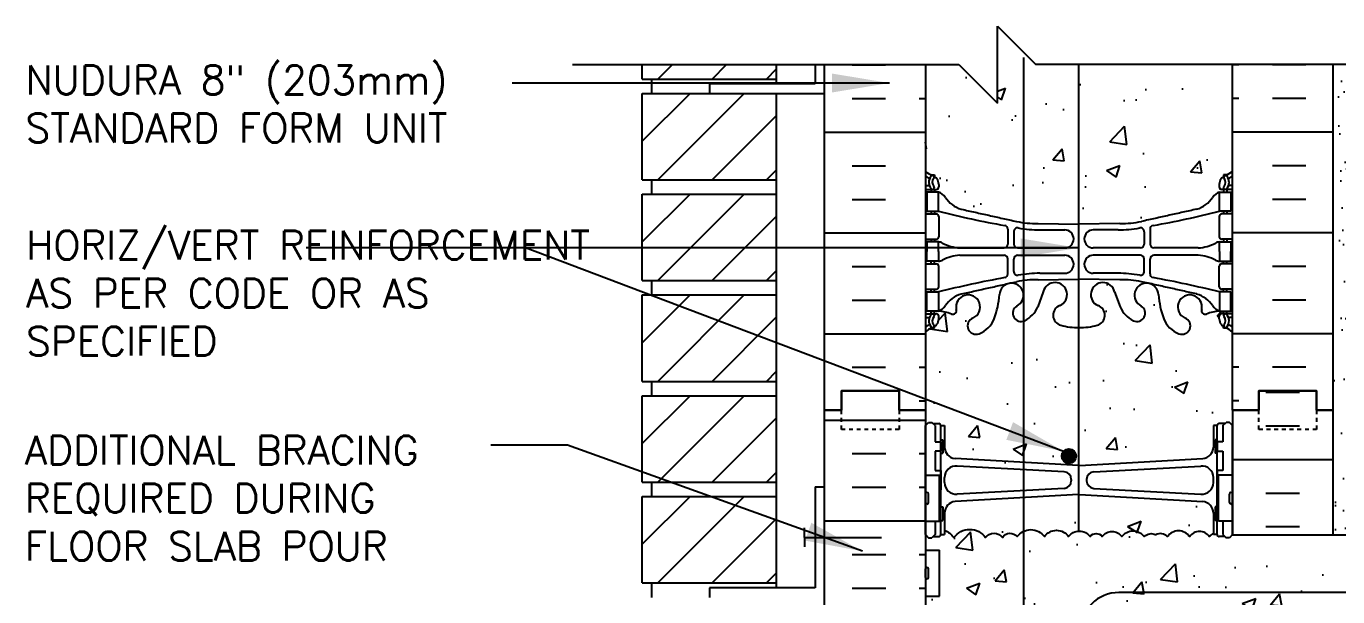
# Model space of a CAD drawing. Header units: inches. Extents: x 239.3 to 295.2, y 23 to 91.2.
# Drawn here: x 239.35 to 273.52, y 76.35 to 91.21 of the extents above; entities that cross this region are included whole.
import ezdxf

# ---------------------------------------------------------------- set-up
doc = ezdxf.new("R2010")
doc.units = ezdxf.units.IN
doc.header["$LTSCALE"] = 0.5
doc.header["$MEASUREMENT"] = 0
doc.linetypes.add('DASHED2', pattern=[0.375, 0.25, -0.125])
for name, color, linetype in [('HATCH', 12, 'Continuous'), ('line25', 2, 'Continuous'), ('LINE3', 3, 'Continuous'), ('LINE50', 5, 'Continuous'), ('LINE9', 9, 'Continuous'), ('TEXT', 4, 'Continuous'), ('Web_Edge', 9, 'Continuous')]:
    doc.layers.add(name, color=color, linetype=linetype)
doc.styles.add('DIM', font='romans.shx', dxfattribs={"width": 0.7})
doc.styles.add('ROMANS', font='romans.shx', dxfattribs={"height": 0.75})
doc.styles.get("Standard").update_dxf_attribs({"font": 'romans.shx', "height": 0.75})
doc.linetypes.add('STEEL', pattern='A,0.5,-0.2,["X",Standard,S=0.1,R=0,X=-0.1,Y=-0.05],-0.1', length=0.8)
doc.dimstyles.new('ext_8', dxfattribs={"dimscale": 8, "dimtxt": 0.09375, "dimasz": 0.09375, "dimexe": 0.09375, "dimexo": 0.0625, "dimgap": 0.0625, "dimtad": 1, "dimdec": 1, "dimzin": 3, "dimdsep": 46, "dimlunit": 4, "dimtxsty": 'DIM', "dimcen": 0.09, "dimdle": 0.09375, "dimclrt": 4, "dimadec": 0, "dimazin": 0, "dimtfac": 1, "dimtdec": 1, "dimtmove": 2, "dimatfit": 3, "dimfxl": 1, "dimfrac": 2, "dimtolj": 1, "dimtzin": 0, "dimarcsym": 0})
pattern_1 = [(50, (0, 0), (3.5863, -0.31376), [0.375, -4.125]), (355, (0, 0), (-0.693757, 3.76096), [0.3, -3.3]), (100.4514, (0.299, -0.026), (2.892544, 3.4472), [0.3187, -3.50571]), (46.1842, (0, 1), (5.336207, -0.827596), [0.5625, -6.1875]), (96.6356, (0.4447, 0.931), (4.67331, 4.87059), [0.47805, -5.25857]), (351.1842, (0, 1), (4.67331, 4.87059), [0.45, -4.95]), (21, (0.5, 0.75), (2.984535, -2.013094), [0.375, -4.125]), (326, (0.5, 0.75), (1.216577, 3.62575), [0.3, -3.3]), (71.4514, (0.7487, 0.5822), (4.20111, 1.612656), [0.3187, -3.50571]), (37.5, (0, 0), (0.0607993, 1.6644693), [0, -3.26, 0, -3.35, 0, -3.3125]), (7.5, (0, 0), (1.315348, 1.972059), [0, -1.91, 0, -3.185, 0, -1.2625]), (327.5, (-1.115, 0), (2.669112, -0.1127744), [0, -1.25, 0, -3.9, 0, -5.175]), (317.5, (-1.615, 0), (2.91593, 0.500525), [0, -1.625, 0, -2.59, 0, -3.675])]

msp = doc.modelspace()

# ---------------------------------------------------------------- hatches: boundary and pattern name
at = {"layer": 'HATCH'}
h = msp.add_hatch(dxfattribs=at)
h.set_pattern_fill('AR-CONC', color=256, scale=0.5)
h.set_pattern_definition(pattern_1)
h.paths.add_polyline_path([(270.775, 83.243, 0.088416), (270.629, 83.34), (270.539, 83.34), (270.539, 83.382, -0.249069), (270.429, 83.589), (270.429, 83.656, -0.414214), (270.492, 83.719), (270.539, 83.719), (270.539, 83.789), (270.434, 83.789, 0.085348), (270.105, 83.713, -0.669601), (269.972, 83.833, 2.087231), (269.538, 83.609, -1), (269.375, 83.2, -0.21345), (268.983, 83.589, -0.068226), (268.847, 84.217, 1.753171), (268.396, 83.921, -0.940793), (268.193, 83.537, -0.173075), (267.847, 83.904), (267.704, 84.291, 1.612474), (267.272, 83.931, -0.734872), (267.249, 83.42, -0.068475), (266.775, 83.358, -0.068475), (266.301, 83.42, -0.734872), (266.278, 83.931, 1.612474), (265.846, 84.291), (265.704, 83.904, -0.173075), (265.358, 83.537, -0.940793), (265.154, 83.921, 1.753171), (264.703, 84.217, -0.068226), (264.568, 83.589, -0.21345), (264.175, 83.2, -1), (264.012, 83.609, 2.087231), (263.578, 83.833, -0.669601), (263.446, 83.713, 0.085348), (263.116, 83.789), (263.011, 83.789), (263.011, 83.719), (263.059, 83.719, -0.414214), (263.121, 83.656), (263.121, 83.589, -0.249069), (263.011, 83.382), (263.011, 83.34), (262.921, 83.34, 0.088416), (262.775, 83.243), (262.775, 81.208), (262.775, 80.807), (262.855, 80.887), (262.945, 80.887), (262.975, 80.857), (263.125, 80.857, -0.414214), (263.175, 80.807), (263.175, 80.437), (263.225, 80.437), (263.225, 80.087), (263.175, 80.087), (263.175, 78.687), (263.225, 78.687), (263.225, 78.337), (263.175, 78.337), (263.175, 77.967), (263.275, 77.967), (263.275, 78.08, -0.147187), (263.517, 77.889, -0.520567), (264.343, 77.889, -0.520567), (264.781, 77.889, -0.520567), (265.169, 77.914, -0.520567), (265.874, 77.914, -0.520567), (266.506, 77.914, -0.520567), (267.065, 77.914, -0.520567), (267.381, 77.914, -0.520567), (267.891, 77.914, -0.520567), (268.474, 77.914, -0.358767), (268.775, 77.958, -0.358767), (269.076, 77.914, -0.520567), (269.659, 77.914, -0.520567), (270.17, 77.914, -0.172924), (270.275, 77.989), (270.275, 77.967), (270.375, 77.967), (270.375, 78.337), (270.325, 78.337), (270.325, 78.687), (270.375, 78.687), (270.375, 80.087), (270.325, 80.087), (270.325, 80.437), (270.375, 80.437), (270.375, 80.807, -0.414214), (270.425, 80.857), (270.575, 80.857), (270.605, 80.887), (270.695, 80.887), (270.775, 80.807), (270.775, 81.208)])
h.paths.add_polyline_path([(266.392, 79.604, -0.390098), (266.575, 79.405), (266.575, 79.369, -0.390098), (266.392, 79.17), (263.6, 79.021, -0.438748), (263.275, 79.32), (263.275, 79.454, -0.438748), (263.6, 79.753)], flags=16)
h.paths.add_polyline_path([(267.159, 79.604), (269.95, 79.753, -0.438748), (270.275, 79.454), (270.275, 79.32, -0.438748), (269.95, 79.021), (267.159, 79.17, -0.390098), (266.975, 79.369), (266.975, 79.405, -0.390098)], flags=16)
edge = h.paths.add_edge_path()
edge.add_line((270.775, 90.208), (265.65, 90.208))
edge.add_line((265.65, 90.208), (264.65, 91.208))
edge.add_line((264.65, 91.208), (264.65, 89.208))
edge.add_line((264.65, 89.208), (263.65, 90.208))
edge.add_line((263.65, 90.208), (262.775, 90.208))
edge.add_line((262.775, 90.208), (262.775, 87.435))
edge.add_arc((263.121, 87.796), 0.5, 226.2109, 246.4218)
edge.add_line((262.921, 87.338), (263.011, 87.338))
edge.add_line((263.011, 87.338), (263.011, 87.296))
edge.add_arc((262.871, 87.089), 0.25, 0, 55.9442, ccw=False)
edge.add_line((263.121, 87.089), (263.121, 87.021))
edge.add_arc((263.059, 87.021), 0.0625, -90, 0, ccw=False)
edge.add_line((263.059, 86.959), (263.011, 86.959))
edge.add_line((263.011, 86.959), (263.011, 86.889))
edge.add_line((263.011, 86.889), (263.116, 86.889))
edge.add_arc((262.994, 86.546), 0.364, 34.9775, 70.3387, ccw=False)
edge.add_arc((263.917, 87.157), 0.743, 212.7919, 253.8107)
edge.add_spline(control_points=[(263.71, 86.443), (265.147, 86.123)], knot_values=[0, 0, 1, 1], degree=1, periodic=0)
edge.add_arc((265.703, 89.054), 2.984, 259.2546, 270.0995)
edge.add_line((265.709, 86.071), (266.775, 86.055))
edge.add_line((266.775, 86.055), (267.842, 86.071))
edge.add_arc((267.847, 89.054), 2.984, 269.9005, 280.7454)
edge.add_spline(control_points=[(268.403, 86.123), (269.841, 86.443)], knot_values=[0, 0, 1, 1], degree=1, periodic=0)
edge.add_arc((269.633, 87.157), 0.743, 286.1893, 327.2081)
edge.add_arc((270.557, 86.546), 0.364, 109.6613, 145.0225, ccw=False)
edge.add_line((270.434, 86.889), (270.539, 86.889))
edge.add_line((270.539, 86.889), (270.539, 86.959))
edge.add_line((270.539, 86.959), (270.492, 86.959))
edge.add_arc((270.492, 87.021), 0.0625, 180, 270, ccw=False)
edge.add_line((270.429, 87.021), (270.429, 87.089))
edge.add_arc((270.679, 87.089), 0.25, 124.0558, 180, ccw=False)
edge.add_line((270.539, 87.296), (270.539, 87.338))
edge.add_line((270.539, 87.338), (270.629, 87.338))
edge.add_arc((270.429, 87.796), 0.5, 293.5782, 313.7891)
edge.add_line((270.775, 87.435), (270.775, 90.208))
h = msp.add_hatch(dxfattribs=at)
h.set_pattern_fill('AR-SAND', color=256, scale=0.5, style=0)
h.set_pattern_definition([(37.5, (75.6425, -64.4517), (-0.0314967, 0.963412), [0, -0.76, 0, -0.85, 0, -0.8125]), (7.5, (75.6425, -64.4517), (0.8848884, 1.411073), [0, -0.41, 0, -0.685, 0, -0.2625]), (327.5, (75.0275, -64.4517), (1.557071, 0.0028295), [0, -0.25, 0, -0.9, 0, -1.175]), (317.5, (75.0275, -64.4517), (1.503063, 0.438838), [0, -0.125, 0, -0.59, 0, -0.675])])
h.paths.add_polyline_path([(273.9, 90.208), (273.4, 90.208), (273.4, 81.208), (273.4, 77.958), (273.9, 77.958)])
h = msp.add_hatch(dxfattribs=at)
h.set_pattern_fill('INSUL', color=256, scale=7, style=0)
h.set_pattern_definition([(0, (-2663.3864, -333.8014), (0, 2.625), []), (0, (-2663.3864, -332.9264), (0, 2.625), [0.875, -0.875]), (0, (-2663.3864, -332.0514), (0, 2.625), [0.875, -0.875])])
h.paths.add_polyline_path([(260.15, 63.208), (260.588, 63.208), (260.588, 63.708), (262.088, 63.708), (262.088, 63.208), (262.775, 63.208), (262.775, 81.208), (262.088, 81.208), (262.088, 81.708), (260.588, 81.708), (260.588, 81.208), (260.15, 81.208)])
h = msp.add_hatch(dxfattribs=at)
h.set_pattern_fill('INSUL', color=256, scale=7, style=0)
h.set_pattern_definition([(0, (75.6425, -64.4517), (0, 2.625), []), (0, (75.6425, -63.5767), (0, 2.625), [0.875, -0.875]), (0, (75.6425, -62.7017), (0, 2.625), [0.875, -0.875])])
h.paths.add_polyline_path([(273.4, 81.208), (272.963, 81.208), (272.963, 81.708), (271.463, 81.708), (271.463, 81.208), (270.775, 81.208), (270.775, 77.958), (273.4, 77.958)])
h.paths.add_polyline_path([(273.4, 68.458), (270.775, 68.458), (270.775, 63.208), (271.463, 63.208), (271.463, 63.708), (272.963, 63.708), (272.963, 63.208), (273.4, 63.208)])
h = msp.add_hatch(dxfattribs=at)
h.set_pattern_fill('AR-CONC', color=256, scale=0.5)
h.set_pattern_definition(pattern_1)
h.paths.add_polyline_path([(272.775, 75.958), (285.085, 75.958), (286.489, 74.968), (286.489, 72.208), (286.129, 72.208), (286.129, 70.708), (288.379, 70.708), (290.629, 70.708), (290.629, 72.208), (290.261, 72.208), (290.269, 72.216), (290.269, 74.968), (291.673, 75.958), (294.218, 75.958), (294.218, 77.958), (270.766, 77.958), (270.695, 77.887), (270.605, 77.887), (270.575, 77.917), (270.425, 77.917, -0.414214), (270.375, 77.967), (270.275, 77.967), (270.275, 77.989, 0.172924), (270.17, 77.914, 0.520567), (269.659, 77.914, 0.520567), (269.076, 77.914, 0.358767), (268.775, 77.958, 0.358767), (268.474, 77.914, 0.520567), (267.891, 77.914, 0.520567), (267.381, 77.914, 0.520567), (267.065, 77.914, 0.520567), (266.506, 77.914, 0.520567), (265.874, 77.914, 0.520567), (265.169, 77.914, 0.520567), (264.781, 77.889, 0.520567), (264.343, 77.889, 0.520567), (263.517, 77.889, 0.147187), (263.275, 78.08), (263.275, 77.967), (263.175, 77.967, -0.414214), (263.125, 77.917), (262.975, 77.917), (262.945, 77.887), (262.855, 77.887), (262.775, 77.967), (262.775, 77.563), (263.14, 77.563), (263.14, 76.363), (262.775, 76.363), (262.775, 75.613), (263.14, 75.613), (263.14, 74.413), (262.775, 74.413), (262.775, 73.663), (263.14, 73.663), (263.14, 72.583), (262.775, 72.583), (262.775, 71.833), (263.14, 71.833), (263.14, 70.753), (262.775, 70.753), (262.775, 70.003), (263.14, 70.003), (263.14, 68.803), (262.775, 68.803), (262.775, 68.522, -0.412831), (263.517, 68.389, -0.520567), (264.343, 68.389, -0.520567), (264.781, 68.389, -0.520567), (265.169, 68.414, -0.520567), (265.874, 68.414, -0.520567), (266.506, 68.414, -0.520567), (267.065, 68.414, -0.520567), (267.381, 68.414, -0.520567), (267.891, 68.414, -0.520567), (268.474, 68.414, -0.358767), (268.775, 68.458, -0.358767), (269.076, 68.414, -0.520567), (269.659, 68.414, -0.520567), (270.17, 68.414, -0.520567), (270.486, 68.414, -0.606632), (270.775, 68.458), (270.775, 73.958)])
h.paths.add_polyline_path([(270.265, 47.538, -0.380392), (269.972, 47.833, 2.087231), (269.538, 47.609, -1), (269.375, 47.2, -0.21345), (268.983, 47.589, -0.068226), (268.847, 48.217, 1.753171), (268.396, 47.921, -0.940793), (268.193, 47.537, -0.173075), (267.847, 47.904), (267.704, 48.291, 1.612474), (267.272, 47.931, -0.734872), (267.249, 47.42, -0.068475), (266.775, 47.358, -0.068475), (266.301, 47.42, -0.734872), (266.278, 47.931, 1.612474), (265.846, 48.291), (265.704, 47.904, -0.173075), (265.358, 47.537, -0.940793), (265.154, 47.921, 1.753171), (264.703, 48.217, -0.068226), (264.568, 47.589, -0.21345), (264.175, 47.2, -1), (264.012, 47.609, 2.087231), (263.578, 47.833, -0.380397), (263.285, 47.538), (263.285, 45.937), (263.185, 45.937), (263.185, 45.907, -0.414214), (263.135, 45.857), (263.009, 45.857), (262.96, 45.707, -0.6), (262.86, 45.707), (262.775, 45.968), (262.775, 45.208), (265.973, 45.208), (266.973, 44.208), (266.973, 45.208), (266.973, 46.208), (267.973, 45.208), (270.775, 45.208), (270.775, 45.968), (270.69, 45.707, -0.6), (270.59, 45.707), (270.541, 45.857), (270.415, 45.857, -0.414214), (270.365, 45.907), (270.365, 45.937), (270.265, 45.937)])
h.paths.add_polyline_path([(270.265, 55.989, 0.268138), (270.104, 56.137), (263.446, 56.137, 0.268156), (263.285, 55.989), (263.285, 54.52), (263.405, 54.32), (263.405, 54.208), (263.405, 54.096), (263.285, 53.896), (263.285, 52.427, 0.268156), (263.446, 52.279), (270.104, 52.279, 0.268138), (270.265, 52.427), (270.265, 53.896), (270.145, 54.096), (270.145, 54.208), (270.145, 54.32), (270.265, 54.52)])
at = {"layer": 'LINE3'}
msp.add_hatch(color=256, dxfattribs=at).paths.add_polyline_path([(266.701, 80.011, 1), (266.326, 80.011, 1)])

# ---------------------------------------------------------------- linework, layer by layer
at = {"layer": 'HATCH'}
for p, q in [((255.808, 89.833), (256.183, 90.208)), ((257.222, 89.833), (257.597, 90.208)), ((260.864, 90.199), (261.739, 90.199)), ((270.937, 90.199), (270.775, 90.199)), ((272.687, 90.199), (271.812, 90.199)), ((258.637, 89.833), (258.9, 90.097)), ((255.4, 88.214), (256.644, 89.458)), ((255.808, 87.208), (258.058, 89.458)), ((260.864, 89.324), (261.739, 89.324)), ((262.614, 89.324), (262.775, 89.324)), ((270.937, 89.324), (270.775, 89.324)), ((272.687, 89.324), (271.812, 89.324)), ((257.222, 87.208), (258.9, 88.886)), ((260.15, 88.449), (262.775, 88.449)), ((273.4, 88.449), (270.775, 88.449)), ((258.637, 87.208), (258.9, 87.472)), ((260.864, 87.574), (261.739, 87.574)), ((272.687, 87.574), (271.812, 87.574)), ((255.4, 85.589), (256.644, 86.833)), ((255.808, 84.583), (258.058, 86.833)), ((260.864, 86.699), (261.739, 86.699)), ((272.687, 86.699), (271.812, 86.699)), ((257.222, 84.583), (258.9, 86.261)), ((260.15, 85.824), (262.775, 85.824)), ((273.4, 85.824), (270.775, 85.824)), ((258.637, 84.583), (258.9, 84.847)), ((260.864, 84.949), (261.739, 84.949)), ((272.687, 84.949), (271.812, 84.949)), ((255.4, 82.964), (256.644, 84.208)), ((255.808, 81.958), (258.058, 84.208)), ((260.864, 84.074), (261.739, 84.074)), ((272.687, 84.074), (271.812, 84.074)), ((257.222, 81.958), (258.9, 83.636)), ((260.15, 83.199), (262.775, 83.199)), ((273.4, 83.199), (270.775, 83.199)), ((258.637, 81.958), (258.9, 82.222)), ((260.864, 82.324), (261.739, 82.324)), ((262.614, 82.324), (262.775, 82.324)), ((270.937, 82.324), (270.775, 82.324)), ((272.687, 82.324), (271.812, 82.324)), ((255.4, 80.339), (256.644, 81.583)), ((255.808, 79.333), (258.058, 81.583)), ((262.614, 81.449), (262.775, 81.449)), ((270.937, 81.449), (270.775, 81.449)), ((257.222, 79.333), (258.9, 81.011)), ((258.637, 79.333), (258.9, 79.597)), ((255.4, 77.714), (256.644, 78.958)), ((255.808, 76.708), (258.058, 78.958)), ((257.222, 76.708), (258.9, 78.386)), ((258.637, 76.708), (258.9, 76.972))]:
    msp.add_line(p, q, dxfattribs=at)
for points in [[(263.275, 78.08, -0.147187), (263.517, 77.889, -0.520567), (264.343, 77.889, -0.520567), (264.781, 77.889, -0.520567), (265.169, 77.914, -0.520567), (265.874, 77.914, -0.520567), (266.506, 77.914, -0.520567), (267.065, 77.914, -0.520567), (267.381, 77.914, -0.520567), (267.891, 77.914, -0.520567), (268.474, 77.914, -0.358767), (268.775, 77.958)], [(270.275, 77.989, 0.172924), (270.17, 77.914, 0.520567), (269.659, 77.914, 0.520567), (269.076, 77.914, 0.358767), (268.775, 77.958)]]:
    msp.add_lwpolyline(points, format="xyb", dxfattribs=at)
at = {"layer": 'line25'}
for p, q in [((255.4, 89.833), (255.4, 90.208)), ((258.9, 89.708), (258.9, 90.208)), ((262.775, 90.208), (262.775, 81.208)), ((270.775, 81.208), (270.775, 90.208)), ((255.4, 89.833), (258.9, 89.833)), ((255.65, 89.458), (255.65, 89.833)), ((255.4, 89.458), (258.9, 89.458)), ((255.4, 87.208), (255.4, 89.458)), ((258.9, 76.583), (258.9, 89.458)), ((255.4, 87.208), (258.9, 87.208)), ((255.65, 86.833), (255.65, 87.208)), ((255.4, 86.833), (258.9, 86.833)), ((255.4, 84.583), (255.4, 86.833)), ((255.4, 84.583), (258.9, 84.583)), ((255.65, 84.208), (255.65, 84.583)), ((255.4, 84.208), (258.9, 84.208)), ((255.4, 81.958), (255.4, 84.208)), ((255.4, 81.958), (258.9, 81.958)), ((255.65, 81.583), (255.65, 81.958)), ((255.4, 81.583), (258.9, 81.583)), ((255.4, 79.333), (255.4, 81.583)), ((262.775, 81.208), (262.775, 63.208)), ((270.775, 81.208), (270.775, 77.958)), ((255.4, 79.333), (258.9, 79.333)), ((255.65, 78.958), (255.65, 79.333)), ((262.775, 79.513), (263.14, 79.513)), ((263.14, 78.313), (263.14, 79.513)), ((270.775, 79.513), (270.41, 79.513)), ((270.41, 78.313), (270.41, 79.513)), ((255.4, 78.958), (258.9, 78.958)), ((255.4, 76.708), (255.4, 78.958)), ((262.775, 78.313), (263.14, 78.313)), ((270.775, 78.313), (270.41, 78.313)), ((270.775, 77.958), (294.218, 77.958)), ((262.775, 77.563), (263.14, 77.563)), ((263.14, 76.363), (263.14, 77.563)), ((255.4, 76.708), (258.9, 76.708)), ((255.65, 76.333), (255.65, 76.708)), ((262.775, 76.363), (263.14, 76.363))]:
    msp.add_line(p, q, dxfattribs=at)
at = {"layer": 'LINE3'}
for p, q in [((265.33, 90.39), (265.33, 47.736)), ((266.764, 90.212), (266.764, 78.059))]:
    msp.add_line(p, q, dxfattribs=at)
at = {"layer": 'LINE3', "linetype": 'STEEL'}
msp.add_line((294.218, 76.458), (272.313, 76.458), dxfattribs=at)
at = {"layer": 'LINE3'}
msp.add_lwpolyline([(272.313, 76.458), (267.813, 76.458, 0.414214), (266.813, 75.458), (266.813, 56.597), (266.813, 56.597)], format="xyb", dxfattribs=at)
msp.add_circle((266.513, 80.011), 0.188, dxfattribs=at)
at = {"layer": 'LINE50'}
for p, q in [((260.15, 81.208), (260.15, 90.208)), ((273.4, 81.208), (273.4, 90.208)), ((260.15, 63.208), (260.15, 81.208)), ((273.4, 77.958), (273.4, 81.208))]:
    msp.add_line(p, q, dxfattribs=at)
for points in [[(260.15, 81.208), (260.588, 81.208), (260.588, 81.708), (262.088, 81.708), (262.088, 81.208), (262.775, 81.208)], [(262.775, 81.208), (262.088, 81.208), (262.088, 81.708), (260.588, 81.708), (260.588, 81.208), (260.15, 81.208)], [(273.4, 81.208), (272.963, 81.208), (272.963, 81.708), (271.463, 81.708), (271.463, 81.208), (270.775, 81.208)], [(270.775, 81.208), (271.463, 81.208), (271.463, 81.708), (272.963, 81.708), (272.963, 81.208), (273.4, 81.208)]]:
    msp.add_lwpolyline(points, dxfattribs=at)
at = {"layer": 'LINE9'}
for p, q in [((264.65, 89.208), (264.65, 91.208)), ((264.65, 91.208), (265.65, 90.208)), ((253.58, 90.208), (263.65, 90.208)), ((259.9, 90.208), (259.9, 89.708)), ((263.65, 90.208), (264.65, 89.208)), ((275.72, 90.208), (265.65, 90.208)), ((259.9, 89.708), (257.15, 89.708)), ((257.15, 89.708), (257.15, 89.458)), ((257.15, 89.458), (260.15, 89.458)), ((262.775, 80.807), (262.855, 80.887)), ((262.775, 77.967), (262.775, 80.807)), ((262.855, 80.887), (262.945, 80.887)), ((263.025, 80.807), (262.945, 80.887)), ((262.975, 80.857), (263.125, 80.857)), ((263.025, 80.857), (263.125, 80.857)), ((263.025, 80.807), (263.025, 80.387)), ((263.175, 80.807), (263.275, 80.807)), ((263.175, 77.967), (263.175, 80.807)), ((263.175, 80.787), (263.175, 80.787)), ((263.275, 80.807), (263.275, 80.246)), ((270.275, 80.807), (270.275, 80.246)), ((270.375, 80.807), (270.275, 80.807)), ((270.375, 77.967), (270.375, 80.807)), ((270.375, 80.787), (270.375, 80.787)), ((270.525, 80.857), (270.425, 80.857)), ((270.575, 80.857), (270.425, 80.857)), ((270.525, 80.807), (270.605, 80.887)), ((270.525, 80.807), (270.525, 80.387)), ((270.695, 80.887), (270.605, 80.887)), ((270.775, 80.807), (270.695, 80.887)), ((270.775, 77.967), (270.775, 80.807)), ((263.175, 80.437), (263.225, 80.437)), ((263.225, 80.437), (263.225, 80.087)), ((270.375, 80.437), (270.325, 80.437)), ((270.325, 80.437), (270.325, 80.087)), ((263.025, 80.137), (263.025, 79.637)), ((263.175, 80.087), (263.225, 80.087)), ((266.759, 79.763), (263.55, 79.947)), ((266.792, 79.763), (270, 79.947)), ((270.375, 80.087), (270.325, 80.087)), ((270.525, 80.137), (270.525, 79.637)), ((266.392, 79.604), (263.6, 79.753)), ((267.159, 79.604), (269.95, 79.753)), ((263.275, 79.32), (263.275, 79.454)), ((266.575, 79.405), (266.575, 79.369)), ((266.975, 79.405), (266.975, 79.369)), ((270.275, 79.32), (270.275, 79.454)), ((259.9, 79.208), (259.9, 76.583)), ((259.9, 79.208), (260.15, 79.208)), ((262.775, 78.803), (262.775, 79.023)), ((262.775, 78.968), (262.775, 78.968)), ((262.815, 79.063), (262.815, 79.063)), ((262.855, 78.803), (262.855, 79.023)), ((266.759, 79.011), (263.55, 78.827)), ((266.392, 79.17), (263.6, 79.021)), ((266.792, 79.011), (270, 78.827)), ((267.159, 79.17), (269.95, 79.021)), ((270.695, 78.803), (270.695, 79.023)), ((270.735, 79.063), (270.735, 79.063)), ((270.775, 78.803), (270.775, 79.023)), ((270.775, 78.968), (270.775, 78.968)), ((262.775, 78.858), (262.775, 78.858)), ((262.815, 78.763), (262.815, 78.763)), ((263.175, 78.687), (263.225, 78.687)), ((263.225, 78.687), (263.225, 78.337)), ((270.325, 78.687), (270.325, 78.337)), ((270.375, 78.687), (270.325, 78.687)), ((270.735, 78.763), (270.735, 78.763)), ((270.775, 78.858), (270.775, 78.858)), ((263.025, 78.313), (263.025, 77.967)), ((263.175, 78.337), (263.225, 78.337)), ((263.275, 78.528), (263.275, 77.967)), ((270.275, 78.528), (270.275, 77.967)), ((270.375, 78.337), (270.325, 78.337)), ((270.525, 78.313), (270.525, 77.967)), ((259.628, 77.896), (259.628, 78.146)), ((259.628, 77.896), (261.628, 77.896)), ((259.628, 77.896), (259.628, 77.646)), ((262.775, 77.967), (262.855, 77.887)), ((263.025, 77.967), (262.945, 77.887)), ((262.975, 77.917), (263.125, 77.917)), ((263.025, 77.917), (263.125, 77.917)), ((263.175, 77.967), (263.275, 77.967)), ((270.375, 77.967), (270.275, 77.967)), ((270.575, 77.917), (270.425, 77.917)), ((270.525, 77.917), (270.425, 77.917)), ((270.525, 77.967), (270.605, 77.887)), ((270.775, 77.967), (270.695, 77.887)), ((262.855, 77.887), (262.945, 77.887)), ((270.695, 77.887), (270.605, 77.887)), ((262.775, 76.853), (262.775, 77.073)), ((262.775, 77.018), (262.775, 77.018)), ((262.775, 76.908), (262.775, 76.908)), ((262.815, 77.113), (262.815, 77.113)), ((262.855, 76.853), (262.855, 77.073)), ((259.9, 76.583), (257.15, 76.583)), ((257.15, 76.583), (257.15, 76.333)), ((262.815, 76.813), (262.815, 76.813))]:
    msp.add_line(p, q, dxfattribs=at)
at = {"layer": 'LINE9', "linetype": 'DASHED2', "ltscale": 0.15}
for points in [[(262.088, 81.208), (262.088, 81.208), (262.088, 80.708), (260.588, 80.708), (260.588, 81.208), (260.588, 81.208)], [(272.963, 81.208), (272.963, 81.208), (272.963, 80.708), (271.463, 80.708), (271.463, 81.208), (271.463, 81.208)]]:
    msp.add_lwpolyline(points, dxfattribs=at)
at = {"layer": 'LINE9'}
for points in [[(263.025, 80.387), (263.175, 80.387), (263.175, 80.137), (263.025, 80.137)], [(270.525, 80.387), (270.375, 80.387), (270.375, 80.137), (270.525, 80.137)], [(263.025, 79.637), (263.025, 79.637), (263.175, 79.637), (263.175, 79.137), (263.14, 79.137)], [(270.525, 79.637), (270.525, 79.637), (270.375, 79.637), (270.375, 79.137), (270.41, 79.137)], [(263.14, 78.387), (263.175, 78.387), (263.175, 78.637), (263.14, 78.637)], [(270.41, 78.387), (270.375, 78.387), (270.375, 78.637), (270.41, 78.637)]]:
    msp.add_lwpolyline(points, dxfattribs=at)
for centre, radius, start, end in [((263.125, 80.807), 0.05, 0, 90), ((270.425, 80.807), 0.05, 90, 180), ((263.575, 80.246), 0.3, 180, 265.2426), ((269.975, 80.246), 0.3, 274.7574, 0), ((263.575, 79.454), 0.3, 85.2426, 180), ((266.375, 79.405), 0.2, 0, 85.2426), ((266.775, 79.963), 0.2, 265.2426, 270), ((266.775, 79.963), 0.2, 270, 274.7574), ((267.175, 79.405), 0.2, 94.7574, 180), ((269.975, 79.454), 0.3, 0, 94.7574), ((263.575, 79.32), 0.3, 180, 274.7574), ((266.375, 79.369), 0.2, 274.7574, 0), ((267.175, 79.369), 0.2, 180, 265.2426), ((269.975, 79.32), 0.3, 265.2426, 0), ((262.815, 79.023), 0.04, 90, 180), ((262.815, 79.023), 0.04, 360, 90), ((266.775, 78.811), 0.2, 90, 94.7574), ((266.775, 78.811), 0.2, 85.2426, 90), ((270.735, 79.023), 0.04, 90, 180), ((270.735, 79.023), 0.04, 0, 90), ((262.815, 78.803), 0.04, 180, 270), ((262.815, 78.803), 0.04, 270, 0), ((263.575, 78.528), 0.3, 94.7574, 180), ((269.975, 78.528), 0.3, 0, 85.2426), ((270.735, 78.803), 0.04, 180, 270), ((270.735, 78.803), 0.04, 270, 0), ((263.125, 77.967), 0.05, 270, 0), ((270.425, 77.967), 0.05, 180, 270), ((262.815, 77.073), 0.04, 90, 180), ((262.815, 77.073), 0.04, 360, 90), ((262.815, 76.853), 0.04, 180, 270), ((262.815, 76.853), 0.04, 270, 0)]:
    msp.add_arc(centre, radius, start, end, dxfattribs=at)
at = {"layer": 'Web_Edge'}
for p, q in [((262.921, 87.338), (263.011, 87.338)), ((263.011, 87.338), (263.011, 87.296)), ((270.629, 87.338), (270.539, 87.338)), ((270.539, 87.338), (270.539, 87.296)), ((262.775, 87.059), (262.853, 87.059)), ((262.775, 86.959), (263.059, 86.959)), ((262.921, 86.959), (262.921, 86.889)), ((263.011, 86.959), (263.011, 86.889)), ((263.121, 87.089), (263.121, 87.021)), ((270.429, 87.089), (270.429, 87.021)), ((270.775, 86.959), (270.492, 86.959)), ((270.539, 86.959), (270.539, 86.889)), ((270.629, 86.959), (270.629, 86.889)), ((270.775, 87.059), (270.697, 87.059)), ((262.775, 86.319), (263.059, 86.319)), ((262.921, 86.389), (262.921, 86.319)), ((263.011, 86.389), (263.011, 86.319)), ((263.121, 86.256), (263.121, 85.721)), ((270.429, 86.256), (270.429, 85.721)), ((270.775, 86.319), (270.492, 86.319)), ((270.539, 86.389), (270.539, 86.319)), ((270.629, 86.389), (270.629, 86.319)), ((264.923, 85.919), (264.923, 85.534)), ((265.076, 85.857), (265.076, 85.534)), ((265.709, 86.071), (266.775, 86.055)), ((265.756, 85.903), (266.403, 85.903)), ((267.842, 86.071), (266.775, 86.055)), ((267.794, 85.903), (267.148, 85.903)), ((268.475, 85.857), (268.475, 85.534)), ((268.627, 85.919), (268.627, 85.534)), ((262.775, 85.659), (263.059, 85.659)), ((262.921, 85.659), (262.921, 85.589)), ((263.011, 85.659), (263.011, 85.589)), ((263.669, 85.433), (264.823, 85.434)), ((265.176, 85.434), (266.403, 85.434)), ((268.375, 85.434), (267.148, 85.434)), ((269.881, 85.433), (268.727, 85.434)), ((270.775, 85.659), (270.492, 85.659)), ((270.539, 85.659), (270.539, 85.589)), ((270.629, 85.659), (270.629, 85.589)), ((262.921, 85.019), (262.921, 85.089)), ((263.011, 85.019), (263.011, 85.089)), ((263.669, 85.244), (264.823, 85.243)), ((264.923, 84.759), (264.923, 85.143)), ((265.076, 84.821), (265.076, 85.143)), ((265.176, 85.243), (266.403, 85.243)), ((268.375, 85.243), (267.148, 85.243)), ((268.475, 84.821), (268.475, 85.143)), ((268.627, 84.759), (268.627, 85.143)), ((269.881, 85.244), (268.727, 85.243)), ((270.539, 85.019), (270.539, 85.089)), ((270.629, 85.019), (270.629, 85.089)), ((262.775, 85.019), (263.059, 85.019)), ((263.121, 84.421), (263.121, 84.956)), ((265.756, 84.775), (266.403, 84.775)), ((267.794, 84.775), (267.148, 84.775)), ((270.429, 84.421), (270.429, 84.956)), ((270.775, 85.019), (270.492, 85.019)), ((265.709, 84.607), (266.775, 84.623)), ((267.842, 84.607), (266.775, 84.623)), ((262.775, 84.359), (263.059, 84.359)), ((262.921, 84.289), (262.921, 84.359)), ((263.011, 84.289), (263.011, 84.359)), ((265.846, 84.291), (265.704, 83.904)), ((267.704, 84.291), (267.847, 83.904)), ((270.775, 84.359), (270.492, 84.359)), ((270.539, 84.289), (270.539, 84.359)), ((270.629, 84.289), (270.629, 84.359)), ((262.775, 83.719), (263.059, 83.719)), ((262.921, 83.719), (262.921, 83.789)), ((263.011, 83.719), (263.011, 83.789)), ((270.775, 83.719), (270.492, 83.719)), ((270.539, 83.719), (270.539, 83.789)), ((270.629, 83.719), (270.629, 83.789)), ((262.775, 83.619), (262.853, 83.619)), ((263.011, 83.34), (263.011, 83.382)), ((263.121, 83.589), (263.121, 83.656)), ((270.429, 83.589), (270.429, 83.656)), ((270.539, 83.34), (270.539, 83.382)), ((270.775, 83.619), (270.697, 83.619)), ((262.921, 83.34), (263.011, 83.34)), ((270.629, 83.34), (270.539, 83.34))]:
    msp.add_line(p, q, dxfattribs=at)
for points in [[(262.816, 86.389), (263.116, 86.389), (263.116, 86.889), (262.816, 86.889)], [(270.734, 86.389), (270.434, 86.389), (270.434, 86.889), (270.734, 86.889)], [(262.816, 84.289), (263.116, 84.289), (263.116, 83.789), (262.816, 83.789)], [(270.734, 84.289), (270.434, 84.289), (270.434, 83.789), (270.734, 83.789)]]:
    msp.add_lwpolyline(points, close=True, dxfattribs=at)
for points in [[(263.116, 85.339), (263.116, 85.589), (262.816, 85.589), (262.816, 85.339)], [(270.434, 85.339), (270.434, 85.589), (270.734, 85.589), (270.734, 85.339)], [(263.116, 85.339), (263.116, 85.089), (262.816, 85.089), (262.816, 85.339)], [(270.434, 85.339), (270.434, 85.089), (270.734, 85.089), (270.734, 85.339)]]:
    msp.add_lwpolyline(points, dxfattribs=at)
for centre, radius, start, end in [((263.121, 87.796), 0.5, 226.2109, 250.5288), ((263.121, 87.796), 0.6, 234.7832, 245.0748), ((263.115, 87.143), 0.25, 140.1145, 222.4609), ((262.859, 87.233), 0.021, 343.464, 63.9957), ((262.957, 87.274), 0.045, 321.448, 139.1879), ((262.871, 87.089), 0.25, 0, 70.5288), ((263.115, 87.143), 0.16, 140.0001, 222.4609), ((270.679, 87.089), 0.25, 109.4712, 180), ((270.593, 87.274), 0.045, 40.8121, 218.552), ((270.435, 87.143), 0.16, 317.5391, 39.9999), ((270.429, 87.796), 0.5, 289.4712, 313.7891), ((270.435, 87.143), 0.25, 317.5391, 39.8855), ((270.691, 87.233), 0.021, 116.0043, 196.536), ((270.429, 87.796), 0.6, 294.9252, 305.2168), ((262.853, 87.078), 0.0196, 269.4032, 15.4901), ((262.964, 87.005), 0.045, 222.4609, 42.4609), ((263.059, 87.021), 0.0625, 270, 0), ((262.994, 86.546), 0.364, 34.9775, 70.3387), ((270.557, 86.546), 0.364, 109.6613, 145.0225), ((270.492, 87.021), 0.0625, 180, 270), ((270.587, 87.005), 0.045, 137.5391, 317.5391), ((270.697, 87.078), 0.0196, 164.5099, 270.5968), ((263.917, 87.157), 0.743, 212.7919, 253.8107), ((269.633, 87.157), 0.743, 286.1893, 327.2081), ((263.059, 86.256), 0.0625, 0, 90), ((269.925, 113.809), 28.253, 256.0552, 259.6343), ((265.703, 89.054), 2.984, 259.2546, 270.0995), ((267.847, 89.054), 2.984, 269.9005, 280.7454), ((263.626, 113.809), 28.253, 280.3657, 283.9448), ((270.492, 86.256), 0.0625, 90, 180), ((264.823, 85.919), 0.1, 360, 79.6343), ((265.176, 85.857), 0.1, 79.2546, 180), ((265.751, 88.887), 2.984, 259.2546, 270.0995), ((266.403, 85.668), 0.234, 270, 90), ((267.148, 85.668), 0.234, 90, 270), ((267.8, 88.887), 2.984, 269.9005, 280.7454), ((268.375, 85.857), 0.1, 0, 100.7454), ((268.727, 85.919), 0.1, 100.3657, 180), ((263.059, 85.721), 0.0625, 270, 0), ((263.112, 85.37), 0.219, 60.4937, 88.92), ((263.754, 86.59), 1.16, 242.5844, 265.8032), ((264.823, 85.534), 0.1, 270.0388, 360), ((265.176, 85.534), 0.1, 180, 270), ((268.375, 85.534), 0.1, 270, 0), ((268.727, 85.534), 0.1, 180, 269.9612), ((269.797, 86.59), 1.16, 274.1968, 297.4156), ((270.438, 85.37), 0.219, 91.08, 119.5063), ((270.492, 85.721), 0.0625, 180, 270), ((263.112, 85.307), 0.219, 271.08, 299.5063), ((263.754, 84.088), 1.16, 94.1968, 117.4156), ((264.823, 85.143), 0.1, 0, 89.9612), ((265.176, 85.143), 0.1, 90, 180), ((266.403, 85.009), 0.234, 270, 90), ((267.148, 85.009), 0.234, 90, 270), ((268.375, 85.143), 0.1, 0, 90), ((268.727, 85.143), 0.1, 90.0388, 180), ((269.797, 84.088), 1.16, 62.5844, 85.8032), ((270.438, 85.307), 0.219, 240.4937, 268.92), ((263.059, 84.956), 0.0625, 0, 90), ((264.823, 84.759), 0.1, 280.3657, 0), ((265.176, 84.821), 0.1, 180, 280.7454), ((265.751, 81.791), 2.984, 89.9005, 100.7454), ((267.8, 81.791), 2.984, 79.2546, 90.0995), ((268.375, 84.821), 0.1, 259.2546, 0), ((268.727, 84.759), 0.1, 180, 259.6343), ((270.492, 84.956), 0.0625, 90, 180), ((263.059, 84.421), 0.0625, 270, 0), ((269.925, 56.868), 28.253, 100.3657, 103.9448), ((265.017, 84.202), 0.314, 296.0652, 177.2643), ((265.703, 81.623), 2.984, 89.9005, 100.7454), ((266.151, 84.218), 0.314, 293.8084, 166.5854), ((267.399, 84.218), 0.314, 13.4146, 246.1916), ((267.847, 81.623), 2.984, 79.2546, 90.0995), ((268.534, 84.202), 0.314, 2.7357, 243.9348), ((263.626, 56.868), 28.253, 76.0552, 79.6343), ((270.492, 84.421), 0.0625, 180, 270), ((263.917, 83.52), 0.743, 106.1893, 147.2081), ((263.886, 83.896), 0.314, 293.8084, 191.4114), ((262.346, 84.398), 2.365, 339.9985, 355.6105), ((271.205, 84.398), 2.365, 184.3895, 200.0015), ((269.665, 83.896), 0.314, 348.5886, 246.1916), ((269.633, 83.52), 0.743, 32.7919, 73.8107), ((263.115, 83.534), 0.25, 137.5391, 219.8855), ((262.964, 83.673), 0.045, 317.5391, 137.5391), ((263.059, 83.656), 0.0625, 360, 90), ((262.994, 84.131), 0.364, 289.6613, 325.0225), ((263.061, 82.793), 0.997, 66.8533, 86.8462), ((263.487, 83.801), 0.0968, 249.5669, 19.8449), ((265.268, 83.735), 0.217, 121.463, 294.4736), ((265.017, 84.205), 0.75, 297.0295, 336.3062), ((266.369, 83.679), 0.268, 109.9662, 255.2108), ((267.181, 83.679), 0.268, 284.7892, 70.0338), ((268.533, 84.205), 0.75, 203.6938, 242.9705), ((268.283, 83.735), 0.217, 245.5264, 58.537), ((270.063, 83.801), 0.0968, 160.1551, 290.4331), ((270.489, 82.793), 0.997, 93.1538, 113.1467), ((270.557, 84.131), 0.364, 214.9775, 250.3387), ((270.492, 83.656), 0.0625, 90, 180), ((270.587, 83.673), 0.045, 42.4609, 222.4609), ((270.435, 83.534), 0.25, 320.1145, 42.4609), ((263.121, 82.882), 0.6, 114.9252, 125.2168), ((262.853, 83.599), 0.0196, 344.5099, 90.5968), ((262.859, 83.445), 0.021, 296.0043, 16.536), ((262.957, 83.403), 0.045, 220.8121, 38.552), ((263.115, 83.534), 0.16, 137.5391, 219.9999), ((262.871, 83.589), 0.25, 289.4712, 360), ((264.094, 83.404), 0.22, 111.8037, 291.8037), ((263.937, 83.833), 0.677, 290.6803, 338.8761), ((266.764, 85.112), 1.754, 254.7082, 270.3771), ((266.787, 85.112), 1.754, 269.6229, 285.2918), ((269.614, 83.833), 0.677, 201.1239, 249.3197), ((269.457, 83.404), 0.22, 248.1963, 68.1963), ((270.679, 83.589), 0.25, 180, 250.5288), ((270.593, 83.403), 0.045, 141.448, 319.1879), ((270.435, 83.534), 0.16, 320.0001, 42.4609), ((270.691, 83.445), 0.021, 163.464, 243.9957), ((270.697, 83.599), 0.0196, 89.4032, 195.4901), ((270.429, 82.882), 0.6, 54.7832, 65.0748), ((263.121, 82.882), 0.5, 109.4712, 133.7891), ((270.429, 82.882), 0.5, 46.2109, 70.5288)]:
    msp.add_arc(centre, radius, start, end, dxfattribs=at)
for points in [[(263.71, 86.443), (265.147, 86.123)], [(269.841, 86.443), (268.403, 86.123)], [(263.71, 84.234), (265.147, 84.555)], [(269.841, 84.234), (268.403, 84.555)]]:
    msp.add_open_spline(points, degree=1, dxfattribs=at)

# ---------------------------------------------------------------- texts
at = {"layer": 'TEXT', "char_height": 0.75, "attachment_point": 4, "style": 'ROMANS'}
for s, insert, width in [('NUDURA 8" (203mm) STANDARD FORM UNIT', (239.335, 89.184), 13.9131), ('HORIZ/VERT REINFORCEMENT AS PER CODE OR AS SPECIFIED', (239.351, 84.256), 16.22436), ('ADDITIONAL BRACING REQUIRED DURING FLOOR SLAB POUR', (239.321, 78.915), 12.17415)]:
    msp.add_mtext(s, dxfattribs=dict(at, insert=insert, width=width))

# ---------------------------------------------------------------- leaders
at = {"layer": 'TEXT'}
for points, override in [([(261.84, 89.729), (252.008, 89.729)], {"dimasz": 0.1875, "dimtad": 0}), ([(266.759, 85.434), (246.645, 85.434)], {"dimasz": 0.1875, "dimtad": 0}), ([(266.374, 80.136), (252.356, 85.434)], {"dimasz": 0.1875, "dimgap": 0.0625, "dimtad": 0}), ([(261.133, 77.535), (253.456, 80.301), (251.459, 80.301)], {"dimasz": 0.1875, "dimtad": 0})]:
    msp.add_leader(points, dimstyle='ext_8', override=override, dxfattribs=at)

doc.saveas('drawing.dxf')
